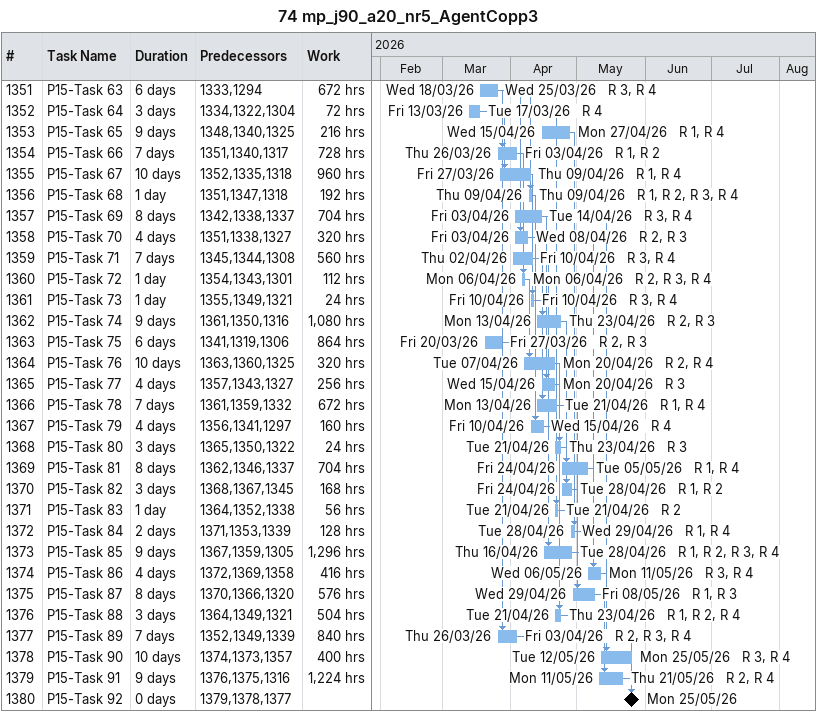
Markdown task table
74 mp_j90_a20_nr5_AgentCopp3

| ID | Task | Duration | Start | Finish | Predecessors | Resources | Work (h) |
|---|---|---|---|---|---|---|---|
| 1351 | P15-Task 63 | 6d | 2026-03-18 | 2026-03-25 | 1333, 1294 | R 3, R 4 | 672 |
| 1352 | P15-Task 64 | 3d | 2026-03-13 | 2026-03-17 | 1334, 1322, 1304 | R 4 | 72 |
| 1353 | P15-Task 65 | 9d | 2026-04-15 | 2026-04-27 | 1348, 1340, 1325 | R 1, R 4 | 216 |
| 1354 | P15-Task 66 | 7d | 2026-03-26 | 2026-04-03 | 1351, 1340, 1317 | R 1, R 2 | 728 |
| 1355 | P15-Task 67 | 10d | 2026-03-27 | 2026-04-09 | 1352, 1335, 1318 | R 1, R 4 | 960 |
| 1356 | P15-Task 68 | 1d | 2026-04-09 | 2026-04-09 | 1351, 1347, 1318 | R 1, R 2, R 3, R 4 | 192 |
| 1357 | P15-Task 69 | 8d | 2026-04-03 | 2026-04-14 | 1342, 1338, 1337 | R 3, R 4 | 704 |
| 1358 | P15-Task 70 | 4d | 2026-04-03 | 2026-04-08 | 1351, 1338, 1327 | R 2, R 3 | 320 |
| 1359 | P15-Task 71 | 7d | 2026-04-02 | 2026-04-10 | 1345, 1344, 1308 | R 3, R 4 | 560 |
| 1360 | P15-Task 72 | 1d | 2026-04-06 | 2026-04-06 | 1354, 1343, 1301 | R 2, R 3, R 4 | 112 |
| 1361 | P15-Task 73 | 1d | 2026-04-10 | 2026-04-10 | 1355, 1349, 1321 | R 3, R 4 | 24 |
| 1362 | P15-Task 74 | 9d | 2026-04-13 | 2026-04-23 | 1361, 1350, 1316 | R 2, R 3 | 1080 |
| 1363 | P15-Task 75 | 6d | 2026-03-20 | 2026-03-27 | 1341, 1319, 1306 | R 2, R 3 | 864 |
| 1364 | P15-Task 76 | 10d | 2026-04-07 | 2026-04-20 | 1363, 1360, 1325 | R 2, R 4 | 320 |
| 1365 | P15-Task 77 | 4d | 2026-04-15 | 2026-04-20 | 1357, 1343, 1327 | R 3 | 256 |
| 1366 | P15-Task 78 | 7d | 2026-04-13 | 2026-04-21 | 1361, 1359, 1332 | R 1, R 4 | 672 |
| 1367 | P15-Task 79 | 4d | 2026-04-10 | 2026-04-15 | 1356, 1341, 1297 | R 4 | 160 |
| 1368 | P15-Task 80 | 3d | 2026-04-21 | 2026-04-23 | 1365, 1350, 1322 | R 3 | 24 |
| 1369 | P15-Task 81 | 8d | 2026-04-24 | 2026-05-05 | 1362, 1346, 1337 | R 1, R 4 | 704 |
| 1370 | P15-Task 82 | 3d | 2026-04-24 | 2026-04-28 | 1368, 1367, 1345 | R 1, R 2 | 168 |
| 1371 | P15-Task 83 | 1d | 2026-04-21 | 2026-04-21 | 1364, 1352, 1338 | R 2 | 56 |
| 1372 | P15-Task 84 | 2d | 2026-04-28 | 2026-04-29 | 1371, 1353, 1339 | R 1, R 4 | 128 |
| 1373 | P15-Task 85 | 9d | 2026-04-16 | 2026-04-28 | 1367, 1359, 1305 | R 1, R 2, R 3, R 4 | 1296 |
| 1374 | P15-Task 86 | 4d | 2026-05-06 | 2026-05-11 | 1372, 1369, 1358 | R 3, R 4 | 416 |
| 1375 | P15-Task 87 | 8d | 2026-04-29 | 2026-05-08 | 1370, 1366, 1320 | R 1, R 3 | 576 |
| 1376 | P15-Task 88 | 3d | 2026-04-21 | 2026-04-23 | 1364, 1349, 1321 | R 1, R 2, R 4 | 504 |
| 1377 | P15-Task 89 | 7d | 2026-03-26 | 2026-04-03 | 1352, 1349, 1339 | R 2, R 3, R 4 | 840 |
| 1378 | P15-Task 90 | 10d | 2026-05-12 | 2026-05-25 | 1374, 1373, 1357 | R 3, R 4 | 400 |
| 1379 | P15-Task 91 | 9d | 2026-05-11 | 2026-05-21 | 1376, 1375, 1316 | R 2, R 4 | 1224 |
| 1380 | P15-Task 92 | 0d | 2026-05-25 | 2026-05-25 | 1379, 1378, 1377 |  |  |
